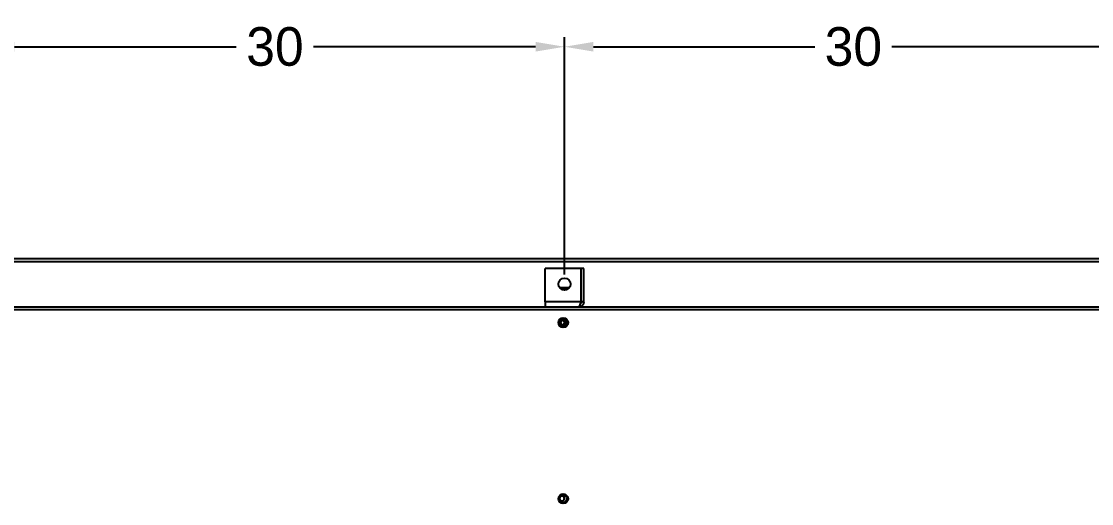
# Model space of a CAD drawing. Header units: inches. Extents: x 547 to 857, y 494 to 690.
# Drawn here: x 661.5 to 717, y 623.5 to 648.4 of the extents above; entities that cross this region are included whole.
import ezdxf

# ---------------------------------------------------------------- set-up
doc = ezdxf.new("R2010")
doc.units = ezdxf.units.IN
doc.header["$MEASUREMENT"] = 0
doc.header["$PDSIZE"] = -1
doc.dimstyles.new('RAE Solutions', dxfattribs={"dimtxt": 2, "dimasz": 1.5, "dimexe": 0.5, "dimexo": 0.5, "dimgap": 0.5, "dimtad": 0, "dimtih": 1, "dimtoh": 1, "dimdec": 3, "dimrnd": 0.125, "dimzin": 1, "dimdsep": 46, "dimlunit": 5, "dimtxsty": 'Standard', "dimcen": 0.09, "dimadec": 0, "dimazin": 0, "dimtfac": 1, "dimtdec": 3, "dimtofl": 0, "dimtmove": 0, "dimatfit": 3, "dimfxl": 1, "dimtolj": 1, "dimtzin": 1, "dimarcsym": 0})

# ---------------------------------------------------------------- blocks, each defined once
blk = doc.blocks.new('*D202')
at = {"color": 0, "linetype": 'Continuous', "lineweight": -2}
for p, q in [((659.665, 635.337), (659.665, 647.632)), ((689.665, 635.337), (689.665, 647.632)), ((661.165, 647.132), (672.665, 647.132)), ((688.165, 647.132), (676.665, 647.132))]:
    blk.add_line(p, q, dxfattribs=at)
at = {"color": 0, "linetype": 'Continuous'}
for points in [[(661.165, 647.382), (661.165, 646.882), (659.665, 647.132)], [(688.165, 647.382), (688.165, 646.882), (689.665, 647.132)]]:
    blk.add_solid(points, dxfattribs=at)
at = {"layer": 'Defpoints', "color": 0, "linetype": 'Continuous'}
for p in [(689.665, 647.132), (659.665, 634.837), (689.665, 634.837)]:
    blk.add_point(p, dxfattribs=at)
at = {"color": 0, "linetype": 'Continuous', "lineweight": 25, "insert": (674.665, 647.132), "char_height": 2, "attachment_point": 5}
blk.add_mtext('\\A1;30', dxfattribs=at)
blk = doc.blocks.new('*D203')
at = {"color": 0, "linetype": 'Continuous', "lineweight": -2}
for p, q in [((689.665, 635.337), (689.665, 647.632)), ((719.602, 635.337), (719.602, 647.632)), ((691.165, 647.132), (702.633, 647.132)), ((718.102, 647.132), (706.633, 647.132))]:
    blk.add_line(p, q, dxfattribs=at)
at = {"color": 0, "linetype": 'Continuous'}
for points in [[(691.165, 647.382), (691.165, 646.882), (689.665, 647.132)], [(718.102, 647.382), (718.102, 646.882), (719.602, 647.132)]]:
    blk.add_solid(points, dxfattribs=at)
at = {"layer": 'Defpoints', "color": 0, "linetype": 'Continuous'}
for p in [(719.602, 647.132), (689.665, 634.837), (719.602, 634.837)]:
    blk.add_point(p, dxfattribs=at)
at = {"color": 0, "linetype": 'Continuous', "lineweight": 25, "insert": (704.633, 647.132), "char_height": 2, "attachment_point": 5}
blk.add_mtext('\\A1;30', dxfattribs=at)

msp = doc.modelspace()

# ---------------------------------------------------------------- linework, layer by layer
at = {"linetype": 'Continuous', "lineweight": 25}
for p, q in [((597.4765, 636.161), (720.7275, 636.161)), ((597.4765, 636.004), (720.7275, 636.004)), ((688.6645, 633.9135), (688.6645, 635.6495)), ((690.5275, 635.6495), (688.6645, 635.6495)), ((690.5275, 633.9135), (690.5275, 635.6495)), ((690.6645, 635.6495), (690.5345, 635.6495)), ((690.5345, 633.9135), (690.5345, 635.6495)), ((690.6645, 633.9135), (690.6645, 635.6495)), ((689.4046, 634.6635), (689.9245, 634.6635)), ((689.5352, 634.5525), (689.7939, 634.5525)), ((690.5275, 634.6635), (690.5345, 634.6635)), ((690.5275, 634.5525), (690.5345, 634.5525)), ((690.5275, 633.9135), (688.6645, 633.9135)), ((688.6645, 633.9135), (688.6645, 633.6495)), ((690.5275, 634.1566), (690.5345, 634.1566)), ((690.6645, 633.9135), (690.5345, 633.9135)), ((599.102, 633.6495), (719.102, 633.6495)), ((599.102, 633.5165), (719.102, 633.5165))]:
    msp.add_line(p, q, dxfattribs=at)
for centre, radius in [((689.6645, 634.837), 0.3125), ((689.6015, 632.837), 0.25), ((689.6015, 632.837), 0.1875), ((689.6015, 632.837), 0.125), ((689.6015, 623.712), 0.25), ((689.6015, 623.712), 0.1875)]:
    msp.add_circle(centre, radius, dxfattribs=at)
for centre, start, end in [((689.5395, 632.852), 271.18222, 61.6167), ((689.5395, 623.727), 180.56526, 90), ((689.5395, 623.727), 90, 152.23365)]:
    msp.add_arc(centre, 0.125, start, end, dxfattribs=at)
for points, knots in [([(690.4005, 633.6495), (690.4111, 633.6535), (690.4323, 633.6614), (690.464, 633.7225), (690.4957, 633.8097), (690.5169, 633.8789), (690.5275, 633.9135)], [0, 0, 0, 0, 0.2499999, 0.5000007, 0.7499993, 1, 1, 1, 1]), ([(690.6645, 633.9135), (690.662, 633.8856), (690.6568, 633.8299), (690.6168, 633.7551), (690.5583, 633.6967), (690.4841, 633.6573), (690.4288, 633.6521), (690.4005, 633.6495)], [0, 0, 0, 0, 0.1907775, 0.3816609, 0.5768533, 0.783872, 1, 1, 1, 1]), ([(690.5345, 633.9135), (690.5334, 633.9008), (690.5312, 633.8755), (690.5173, 633.8445), (690.5048, 633.8306), (690.4996, 633.8247)], [0, 0, 0, 0, 0.36720594, 0.73366076, 1, 1, 1, 1])]:
    msp.add_open_spline(points, degree=3, knots=knots, dxfattribs=at)

# ---------------------------------------------------------------- dimensions: what is measured, and where the dimension line sits
dim = msp.add_linear_dim(base=(689.6645, 647.1323), p1=(659.6645, 634.837), p2=(689.6645, 634.837), dimstyle='RAE Solutions', dxfattribs=at)
dim.commit()
dim.dimension.update_dxf_attribs({"geometry": '*D202', "text_midpoint": (674.6645, 647.1323)})
dim = msp.add_linear_dim(base=(719.602, 647.1323), p1=(689.6645, 634.837), p2=(719.602, 634.837), text='30', dimstyle='RAE Solutions', dxfattribs=at)
dim.commit()
dim.dimension.update_dxf_attribs({"geometry": '*D203', "text_midpoint": (704.6333, 647.1323)})

doc.saveas('drawing.dxf')
